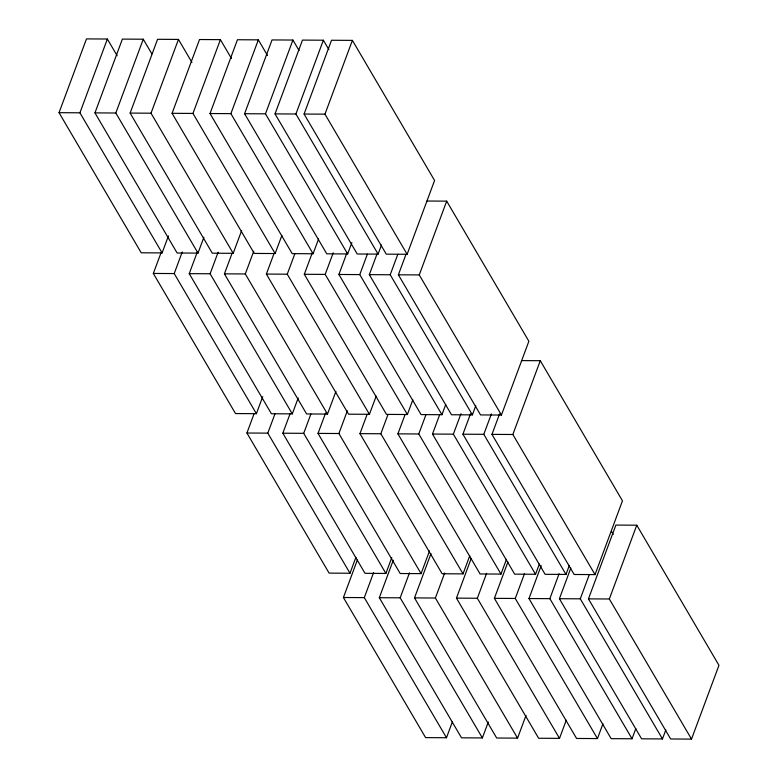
<?xml version="1.0" encoding="UTF-8"?>
<svg xmlns="http://www.w3.org/2000/svg" width="778" height="778" viewBox="0 0 778 778"><rect width="100%" height="100%" fill="white"/><g stroke="black" fill="none" stroke-linecap="round" stroke-linejoin="round"><path stroke-width="1.17" d="M168.437 235.89L162.106 252.918L141.226 252.801L59.04 112.684L86.484 38.9L107.364 39.017L117.177 55.744M162.106 252.918L79.92 112.8L107.364 39.017M203.914 237.222L198.001 253.113L177.121 252.996L94.945 112.888L122.379 39.104L143.259 39.211L151.846 53.857M198.001 253.113L115.815 113.005L143.259 39.211M241.637 230.609L233.196 253.307L212.316 253.2L130.13 113.082L157.574 39.299L178.454 39.415L191.942 62.415M233.196 253.307L151.01 113.199L178.454 39.415M281.899 235.384L275.14 253.54L254.26 253.434L172.074 113.316L199.518 39.532L220.398 39.649L231.436 58.467M275.14 253.54L192.954 113.432L220.398 39.649M318.572 239.002L313.077 253.754L292.197 253.638L210.021 113.53L237.455 39.736L258.335 39.853L267.535 55.539M262.731 396.654L256.4 413.682L235.52 413.565L153.334 273.448L160.939 253.015M313.077 253.754L230.891 113.646L258.335 39.853M256.4 413.682L174.214 273.564L182.237 251.994M351.88 242.6L347.659 253.949L326.779 253.832L244.593 113.714L272.037 39.931L292.917 40.048L299.053 50.502M298.207 397.986L292.295 413.877L271.415 413.76L189.239 273.652L197.262 252.082M347.659 253.949L265.473 113.831L292.917 40.048M292.295 413.877L210.118 273.768L218.132 252.198M381.473 245.031L378.098 254.114L357.219 253.998L275.033 113.889L302.477 40.096L323.356 40.213L328.88 49.627M335.931 391.373L327.489 414.071L306.61 413.954L224.424 273.846L232.029 253.414M378.098 254.114L295.912 114.006L323.356 40.213M304.081 114.045L331.516 40.261L352.395 40.378L434.581 180.486L407.137 254.28L386.258 254.163L304.081 114.045L324.961 114.162L407.137 254.28M327.489 414.071L245.303 273.963L253.745 251.255M324.961 114.162L352.395 40.378M376.192 396.138L369.433 414.304L348.554 414.188L266.368 274.08L273.973 253.647M369.433 414.304L287.247 274.196L294.852 253.754M412.865 399.756L407.371 414.518L386.491 414.402L304.315 274.284L312.328 252.724M355.906 557.349L349.993 573.24L329.113 573.123L246.927 433.015L254.105 413.711M407.371 414.518L325.194 274.401L333.208 252.831M349.993 573.24L267.807 433.132L274.984 413.828M445.755 404.492L441.953 414.713L421.073 414.596L338.897 274.478L346.91 252.908M391.801 557.554L385.888 573.444L365.008 573.328L282.832 433.21L290.009 413.915M441.953 414.713L359.767 274.595L367.372 254.163M385.888 573.444L303.712 433.327L310.889 414.032M475.766 405.795L472.392 414.878L451.512 414.762L369.326 274.653L376.931 254.211M429.524 550.931L421.083 573.639L400.203 573.522L318.017 433.404L325.622 412.972M472.392 414.878L390.206 274.76L397.811 254.328M421.083 573.639L338.897 433.521L347.338 410.823M426.976 201.025L446.689 201.142L528.875 341.25L501.44 415.044L480.561 414.927L398.375 274.809L405.97 254.377M469.786 555.706L463.027 573.872L442.147 573.756L359.961 433.638L367.138 414.343M501.44 415.044L419.254 274.926L446.689 201.142M463.027 573.872L380.841 433.754L388.018 414.46M506.459 559.324L500.964 574.076L480.084 573.97L397.908 433.852L405.085 414.557M452.388 721.848L446.484 737.739L425.605 737.622L343.419 597.514L357.345 560.043M500.964 574.076L418.788 433.968L425.965 414.674M446.484 737.739L364.299 597.621L373.586 572.647M539.349 564.06L535.546 574.271L514.666 574.154L432.49 434.046L439.667 414.742M488.292 722.042L482.379 737.933L461.5 737.826L379.314 597.708L393.25 560.248M535.546 574.271L453.36 434.163L460.965 413.731M482.379 737.933L400.193 597.825L409.481 572.851M569.36 565.363L565.985 574.446L545.106 574.329L462.92 434.212L470.525 413.779M526.016 715.429L517.565 738.137L496.685 738.021L414.509 597.903L430.973 553.635M565.985 574.446L483.799 434.328L491.404 413.896M521.727 360.603L540.282 360.7L622.468 500.818L595.034 574.602L574.154 574.485L491.968 434.377L499.564 413.945M517.565 738.137L435.388 598.019L444.676 573.046M595.034 574.602L512.848 434.494L540.282 360.7M566.267 720.204L559.508 738.371L538.639 738.254L456.453 598.136L471.225 558.41M559.508 738.371L477.332 598.253L486.62 573.279M602.94 723.822L597.455 738.575L576.576 738.458L494.39 598.35L507.898 562.017M597.455 738.575L515.269 598.467L524.557 573.493M635.83 728.548L632.037 738.769L611.158 738.653L528.972 598.545L541.216 565.616M632.037 738.769L549.851 598.652L559.139 573.678M665.851 729.861L662.467 738.935L641.597 738.818L559.411 598.71L570.809 568.057M662.467 738.935L580.291 598.827L589.15 574.991M588.45 598.875L615.894 525.082L636.774 525.199L718.96 665.316L691.516 739.1L670.636 738.983L588.45 598.875L609.33 598.982L691.516 739.1M609.33 598.982L636.774 525.199M59.04 112.684L79.92 112.8M94.945 112.888L115.815 113.005M130.13 113.082L151.01 113.199M172.074 113.316L192.954 113.432M210.021 113.53L230.891 113.646M244.593 113.714L265.473 113.831M275.033 113.889L295.912 114.006M153.334 273.448L174.214 273.564M189.239 273.652L210.118 273.768M224.424 273.846L245.303 273.963M266.368 274.08L287.247 274.196M304.315 274.284L325.194 274.401M338.897 274.478L359.767 274.595M369.326 274.653L390.206 274.76M398.375 274.809L419.254 274.926M246.927 433.015L267.807 433.132M282.832 433.21L303.712 433.327M318.017 433.404L338.897 433.521M359.961 433.638L380.841 433.754M397.908 433.852L418.788 433.968M432.49 434.046L453.36 434.163M462.92 434.212L483.799 434.328M491.968 434.377L512.848 434.494M343.419 597.514L364.299 597.621M379.314 597.708L400.193 597.825M414.509 597.903L435.388 598.019M456.453 598.136L477.332 598.253M494.39 598.35L515.269 598.467M528.972 598.545L549.851 598.652M559.411 598.71L580.291 598.827M611.411 531.316L613.249 534.447"/></g></svg>
